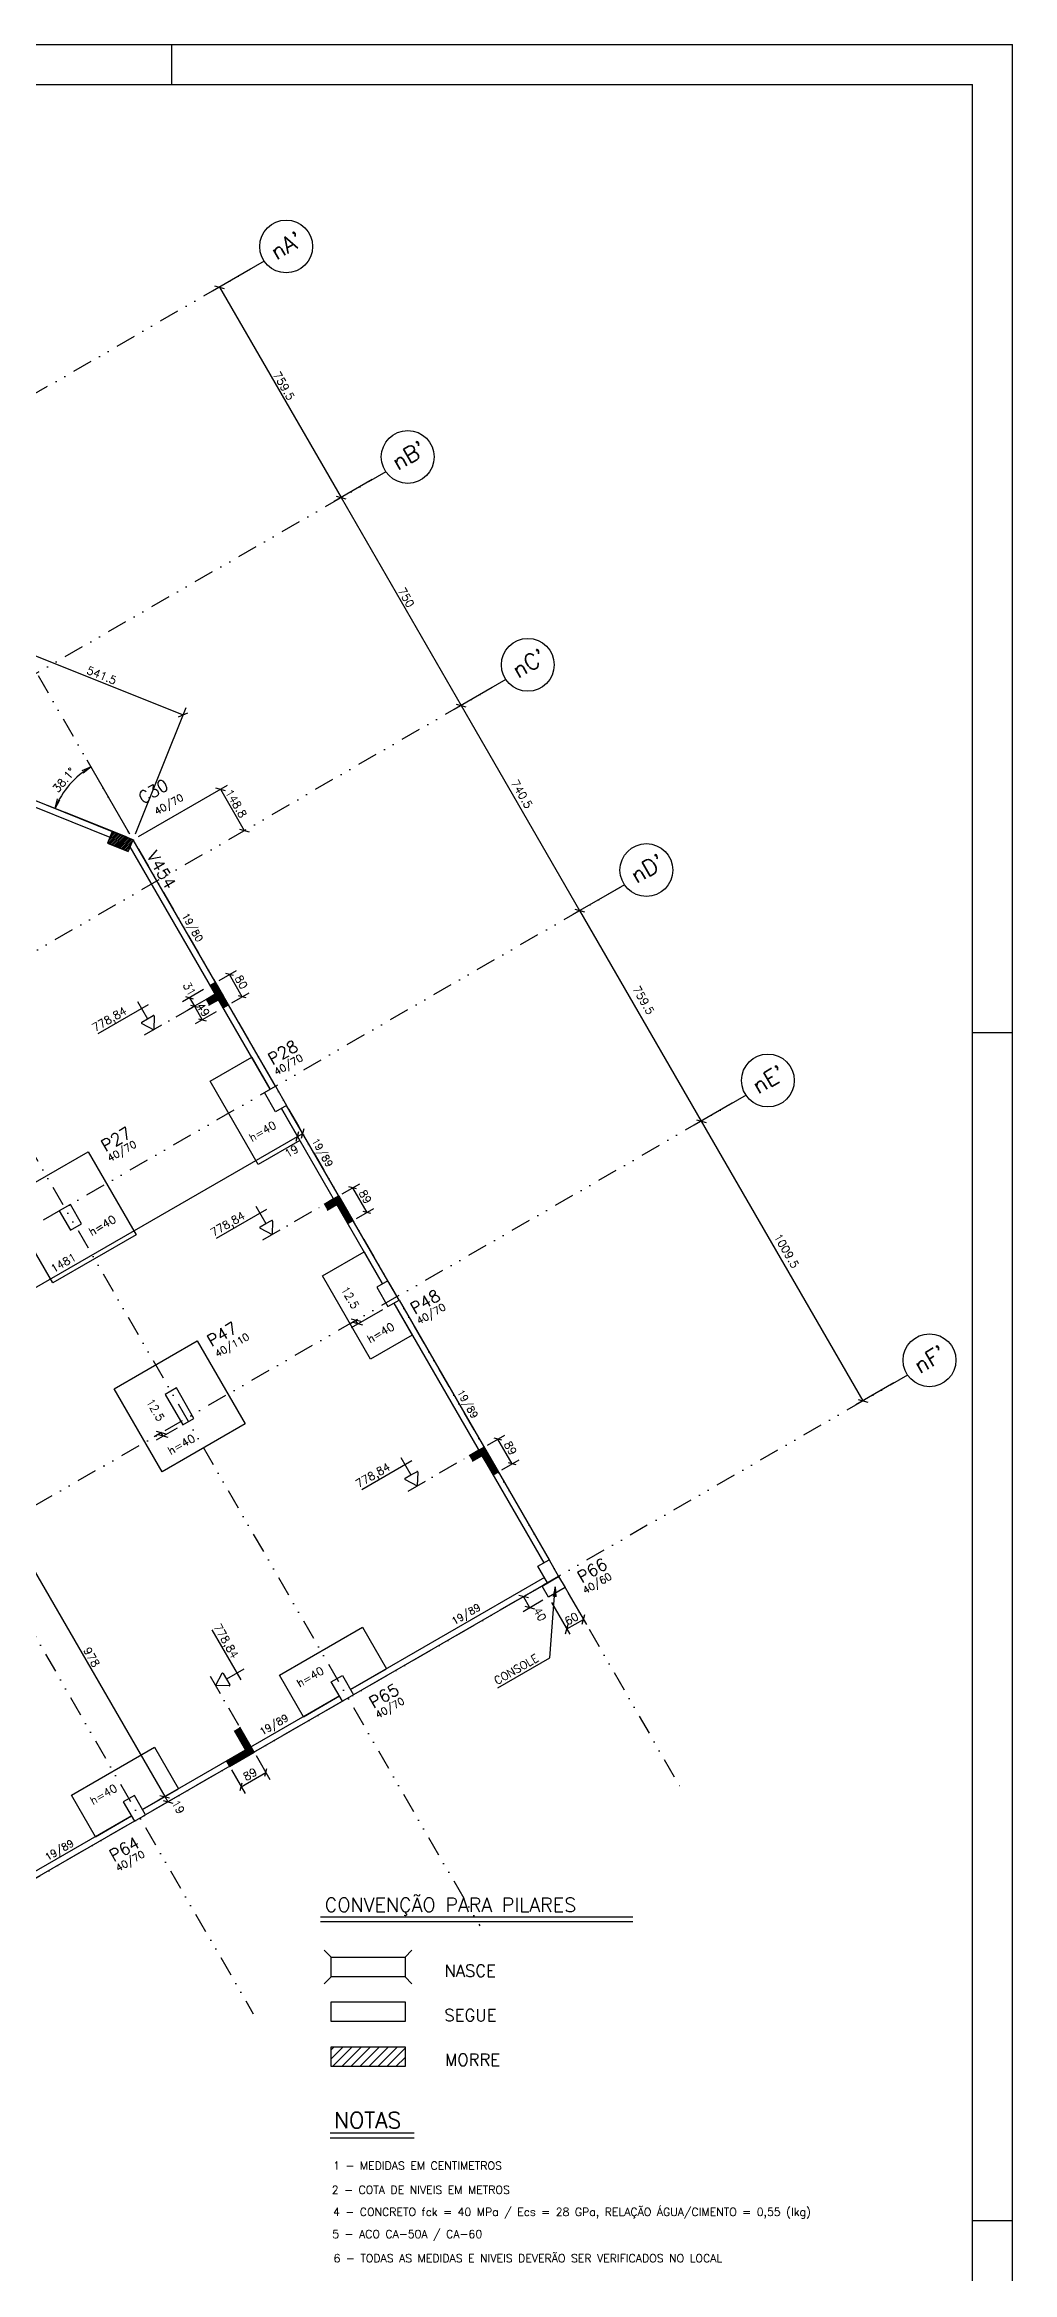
# Model space of a CAD drawing. Extents: x 551983 to 566858, y -277 to 10236.
# Drawn here: x 563835 to 566858, y 3274 to 10236 of the extents above; entities that cross this region are included whole.
import ezdxf

# ---------------------------------------------------------------- set-up
doc = ezdxf.new("R2010")
doc.units = 0
doc.header["$LTSCALE"] = 125
doc.header["$MEASUREMENT"] = 0
doc.linetypes.add('DIVIDE', pattern=[1.25, 0.5, -0.25, 0, -0.25, 0, -0.25])
doc.linetypes.add('ESTILO_TQS_0003', pattern=[0.91, 0.5, -0.2, 0.01, -0.2])
doc.layers.get('0').update_dxf_attribs({"linetype": 'CONTINUOUS'})
for name, color, linetype in [('110', 110, 'CONTINUOUS'), ('204', 7, 'ESTILO_TQS_0003'), ('205', 14, 'DIVIDE'), ('216', 7, 'CONTINUOUS'), ('220', 4, 'CONTINUOUS'), ('221', 5, 'CONTINUOUS'), ('222', 6, 'CONTINUOUS'), ('238', 11, 'CONTINUOUS'), ('250', 5, 'CONTINUOUS')]:
    doc.layers.add(name, color=color, linetype=linetype)
doc.styles.get("Standard").update_dxf_attribs({"font": 'ROMANS.SHX'})

# ---------------------------------------------------------------- blocks, each defined once
blk = doc.blocks.new('_H19')
for p, q in [((-18609.574437, 6416.702317), (-18578.821267, 6447.455486)), ((-18607.570835, 6424.009219), (-18582.604761, 6448.975293)), ((-18605.790942, 6415.18251), (-18575.037772, 6445.93568)), ((-18604.010279, 6432.873076), (-18586.388256, 6450.495099)), ((-18602.007447, 6413.662704), (-18571.254277, 6444.415874)), ((-18600.449723, 6441.736933), (-18590.171751, 6452.014905)), ((-18598.223953, 6412.142898), (-18567.470783, 6442.896068)), ((-18596.889167, 6450.60079), (-18593.955245, 6453.534711)), ((-18594.440458, 6410.623092), (-18563.687288, 6441.376262)), ((-18590.656963, 6409.103286), (-18559.903794, 6439.856455)), ((-18586.873469, 6407.583479), (-18556.120299, 6438.336649)), ((-18583.089974, 6406.063673), (-18552.336804, 6436.816843)), ((-18579.306479, 6404.543867), (-18548.55331, 6435.297037)), ((-18575.522985, 6403.024061), (-18544.769815, 6433.77723)), ((-18571.73949, 6401.504254), (-18540.98632, 6432.257424)), ((-18567.955995, 6399.984448), (-18537.202826, 6430.737618)), ((-18564.172501, 6398.464642), (-18533.419331, 6429.217812)), ((-18560.389006, 6396.944836), (-18531.335326, 6425.998516)), ((-18556.605511, 6395.42503), (-18534.895882, 6417.134659)), ((-18552.822017, 6393.905223), (-18538.456438, 6408.270802)), ((-18549.038522, 6392.385417), (-18542.016994, 6399.406946))]:
    blk.add_line(p, q)

msp = doc.modelspace()

# ---------------------------------------------------------------- linework, layer by layer
for p, q in [((551983.2, 10235.9), (566858.2, 10235.9)), ((566858.2, -276.6), (566858.2, 10235.9)), ((566733.2, 7148.4), (566858.2, 7148.4)), ((566733.2, 3435.9), (566858.2, 3435.9))]:
    msp.add_line(p, q)
msp.add_lwpolyline([(564233.2, 10110.9), (564233.2, 10235.9)])
at = {"layer": '110'}
for points in [[(564368.6, 7268.3), (564348.8, 7233.9), (564338.8, 7251.2)], [(564378.5, 7251.1), (564348.8, 7233.9), (564368.6, 7268.3)], [(564369.5, 7304.7), (564368.6, 7268.3), (564353.1, 7295.2)], [(564378.5, 7251.1), (564368.6, 7268.3), (564369.5, 7304.7)], [(564378.5, 7251.1), (564369.5, 7304.7), (564409.5, 7235.4)], [(564378.5, 7251.1), (564409.5, 7235.4), (564393.1, 7225.9)], [(564748, 6611.2), (564708.3, 6611.3), (564738, 6628.4)], [(564748, 6611.2), (564738, 6628.4), (564754.5, 6637.9)], [(564748, 6611.2), (564738, 6628.4), (564738, 6628.4)], [(564748, 6611.2), (564754.5, 6637.9), (564799, 6560.8)], [(564748, 6611.2), (564718.3, 6594), (564708.3, 6611.3)], [(564748, 6611.2), (564799, 6560.8), (564782.5, 6551.3)], [(564748, 6611.2), (564782.5, 6551.3), (564748, 6611.2)], [(565201.4, 5825.8), (565191.5, 5843.1), (565207.9, 5852.6)], [(565201.4, 5825.8), (565207.9, 5852.6), (565252.4, 5775.5)], [(565201.4, 5825.8), (565161.7, 5825.9), (565191.5, 5843.1)], [(565201.4, 5825.8), (565171.7, 5808.7), (565161.7, 5825.9)], [(565201.4, 5825.8), (565191.5, 5843.1), (565191.5, 5843.1)], [(565201.4, 5825.8), (565252.4, 5775.5), (565236, 5766)], [(565201.4, 5825.8), (565236, 5766), (565201.4, 5825.8)], [(564463.2, 4906.4), (564428, 4967.4), (564445.3, 4977.4)], [(564463.2, 4906.4), (564445.3, 4977.4), (564480.5, 4916.4)], [(564463.2, 4906.4), (564412.9, 4855.4), (564403.4, 4871.9)], [(564463.2, 4906.4), (564490, 4899.9), (564412.9, 4855.4)], [(564463.2, 4906.4), (564480.5, 4916.4), (564490, 4899.9)], [(564490, 4899.9), (564480.5, 4916.4), (564480.5, 4916.4)]]:
    msp.add_solid(points, dxfattribs=at)
at = {"layer": '204'}
for p, q in [((564147.7, 7140.9), (564338.8, 7251.2)), ((564517.2, 6500.9), (564708.3, 6611.3)), ((564970.6, 5715.6), (565161.7, 5825.9)), ((564353, 5137.2), (564445.3, 4977.4))]:
    msp.add_line(p, q, dxfattribs=at)
at = {"layer": '205'}
for p, q in [((562954.9, 9754.9), (565824.5, 4784.6)), ((564521.4, 9558.8), (560399.1, 7178.8)), ((562297.1, 9375.2), (565194.4, 4356.9)), ((561647.6, 9000.2), (564487.2, 4081.9)), ((564901.2, 8901.1), (560806.8, 6537.2)), ((565276.5, 8251.7), (561181.8, 5887.7)), ((565646.4, 7610.3), (561394.3, 5155.3)), ((566026.2, 6952.5), (561774, 4497.6)), ((566530.9, 6078.3), (562728.1, 3882.7))]:
    msp.add_line(p, q, dxfattribs=at)
at = {"layer": '216'}
for p, q in [((564366.5, 9482.2), (564396.7, 9474.1)), ((564746.3, 8824.4), (564776.4, 8816.3)), ((564746.3, 8824.4), (564776.4, 8816.3)), ((564254, 8134.8), (564282.7, 8147.1)), ((565121.3, 8174.9), (565151.4, 8166.8)), ((565121.3, 8174.9), (565151.4, 8166.8)), ((563980.5, 7978.5), (563951.6, 7966.5)), ((563980.5, 7978.5), (563955.7, 7959.5)), ((563868.1, 7849), (563875.9, 7879.3)), ((563868.1, 7849), (563883.5, 7876.2)), ((564369.7, 7912.8), (564399.9, 7904.7)), ((564444.1, 7783.9), (564474.3, 7775.9)), ((565491.5, 7533.6), (565521.7, 7525.5)), ((565491.5, 7533.6), (565521.7, 7525.5)), ((564621.1, 6808.8), (564629.2, 6839)), ((564621.1, 6808.8), (564629.2, 6839)), ((564637.6, 6818.3), (564645.7, 6848.5)), ((564637.6, 6818.3), (564645.7, 6848.5)), ((565871.3, 6875.8), (565901.4, 6867.8)), ((565871.3, 6875.8), (565901.4, 6867.8)), ((564823, 6245.1), (564792.8, 6253.2)), ((564829.2, 6234.3), (564799.1, 6242.4)), ((566376, 6001.6), (566406.2, 5993.5)), ((564214.8, 5894), (564184.6, 5902.1)), ((564221, 5883.1), (564190.9, 5891.2)), ((565346.5, 5381.6), (565316.3, 5389.7)), ((565366.5, 5347), (565336.3, 5355.1)), ((565462.4, 5269.6), (565470.5, 5299.8)), ((565514.4, 5299.6), (565522.5, 5329.8)), ((564195.8, 4764.8), (564226, 4756.7)), ((564195.8, 4764.8), (564226, 4756.7)), ((564205.3, 4748.3), (564235.5, 4740.3)), ((564205.3, 4748.3), (564235.5, 4740.3))]:
    msp.add_line(p, q, dxfattribs=at)
at = {"layer": '216', "linetype": 'Continuous'}
for p, q in [((564425.1, 7326.5), (564401, 7333)), ((564275.8, 7260.7), (564299.9, 7254.3)), ((564353.1, 7295.2), (564353.1, 7295.2)), ((564368.6, 7268.3), (564368.6, 7268.3)), ((564368.6, 7268.3), (564368.6, 7268.3)), ((564369.5, 7304.7), (564369.5, 7304.7)), ((564465.1, 7257.3), (564441, 7263.7)), ((564291.3, 7233.9), (564315.4, 7227.4)), ((564291.3, 7233.9), (564315.4, 7227.4)), ((564315.8, 7191.5), (564339.9, 7185)), ((564393.1, 7225.9), (564393.1, 7225.9)), ((564409.5, 7235.4), (564409.5, 7235.4)), ((564754.5, 6637.9), (564754.5, 6637.9)), ((564810.1, 6659.8), (564785.9, 6666.3)), ((564799, 6560.8), (564799, 6560.8)), ((564854.6, 6582.7), (564830.4, 6589.2)), ((565207.9, 5852.6), (565207.9, 5852.6)), ((565263.5, 5874.5), (565239.3, 5880.9)), ((565308, 5797.3), (565283.9, 5803.8)), ((565252.4, 5775.5), (565252.4, 5775.5)), ((564490, 4899.9), (564490, 4899.9)), ((564412.9, 4855.4), (564412.9, 4855.4)), ((564446.3, 4779.8), (564452.8, 4803.9)), ((564523.4, 4824.3), (564529.9, 4848.5))]:
    msp.add_line(p, q, dxfattribs=at)
at = {"layer": '220'}
for points in [[(564046.8, 7777.2), (564031.9, 7740.1), (564096.9, 7714), (564111.8, 7751.1), (564046.8, 7777.2)], [(564348.8, 7233.9), (564378.5, 7251.1), (564393.1, 7225.9), (564409.5, 7235.4), (564369.5, 7304.7), (564353.1, 7295.2), (564368.6, 7268.3), (564338.8, 7251.2)], [(564521.8, 6961), (564556.4, 6981), (564591.4, 6920.3), (564556.8, 6900.3), (564521.8, 6961)], [(564718.3, 6594), (564748, 6611.2), (564782.5, 6551.3), (564799, 6560.8), (564754.5, 6637.9), (564738, 6628.4), (564738, 6628.4), (564708.3, 6611.3)], [(563916, 6611.2), (563881.4, 6591.2), (563916.4, 6530.6), (563951, 6550.6), (563916, 6611.2)], [(564907.4, 6373), (564872.8, 6353), (564907.8, 6292.4), (564942.4, 6312.4), (564907.4, 6373)], [(564247, 6037.9), (564212.4, 6017.9), (564267.4, 5922.6), (564302, 5942.6), (564247, 6037.9)], [(565171.7, 5808.7), (565201.4, 5825.8), (565236, 5766), (565252.4, 5775.5), (565207.9, 5852.6), (565191.5, 5843.1), (565191.5, 5843.1), (565161.7, 5825.9)], [(565376.3, 5480.9), (565410.9, 5500.9), (565440.9, 5449), (565406.3, 5429), (565376.3, 5480.9)], [(564730.9, 5119.8), (564765.5, 5139.8), (564800.5, 5079.2), (564765.9, 5059.2), (564730.9, 5119.8)], [(564428, 4967.4), (564463.2, 4906.4), (564403.4, 4871.9), (564412.9, 4855.4), (564490, 4899.9), (564480.5, 4916.4), (564480.5, 4916.4), (564445.3, 4977.4)], [(564116, 4764.8), (564081.3, 4744.8), (564116.3, 4684.2), (564151, 4704.2), (564116, 4764.8)]]:
    msp.add_lwpolyline(points, dxfattribs=at)
at = {"layer": '221'}
for p, q in [((564697.6, 4370.4), (565672.7, 4370.4)), ((564730.6, 3941.6), (564768.3, 3979.3)), ((564730.6, 3969.8), (564740, 3979.3)), ((564735.1, 3917.8), (564796.6, 3979.3)), ((564763.3, 3917.8), (564824.8, 3979.3)), ((564791.6, 3917.8), (564853.1, 3979.3)), ((564819.9, 3917.8), (564881.4, 3979.3)), ((564848.1, 3917.8), (564909.6, 3979.3)), ((564876.4, 3917.8), (564937.9, 3979.3)), ((564904.7, 3917.8), (564961.2, 3974.3)), ((564932.9, 3917.8), (564961.2, 3946)), ((564726.9, 3695), (564989.4, 3695))]:
    msp.add_line(p, q, dxfattribs=at)
for centre in [(564589.9, 9605), (564969.6, 8947.2), (565344.6, 8297.7), (565714.9, 7656.4), (566094.6, 6998.7), (566599.4, 6124.4)]:
    msp.add_circle(centre, 82.5, dxfattribs=at)
at = {"layer": '222'}
for p, q in [((552295.7, 10110.9), (566733.2, 10110.9)), ((566733.2, -151.6), (566733.2, 10110.9)), ((564697.6, 4385.4), (565672.7, 4385.4)), ((564730.6, 4258.9), (564708.8, 4280.7)), ((564730.6, 4258.9), (564961.2, 4258.9)), ((564730.6, 4197.4), (564730.6, 4258.9)), ((564961.2, 4258.9), (564982.9, 4280.7)), ((564961.2, 4258.9), (564961.2, 4197.4)), ((564730.6, 4197.4), (564708.8, 4175.7)), ((564961.2, 4197.4), (564730.6, 4197.4)), ((564961.2, 4197.4), (564982.9, 4175.7)), ((564730.6, 4119.7), (564961.2, 4119.7)), ((564730.6, 4058.2), (564730.6, 4119.7)), ((564961.2, 4119.7), (564961.2, 4058.2)), ((564961.2, 4058.2), (564730.6, 4058.2)), ((564730.6, 3979.3), (564961.2, 3979.3)), ((564730.6, 3917.8), (564730.6, 3979.3)), ((564961.2, 3979.3), (564961.2, 3917.8)), ((564961.2, 3917.8), (564730.6, 3917.8)), ((564726.9, 3710), (564989.4, 3710))]:
    msp.add_line(p, q, dxfattribs=at)
at = {"layer": '238'}
for p, q in [((563609.3, 7953), (564046.8, 7777.2)), ((563602.2, 7935.3), (564039.7, 7759.6)), ((564540, 6971.5), (564102.8, 7728.7)), ((564556.4, 6981), (564111.8, 7751.1)), ((564125.5, 7245.4), (564156.8, 7191.3)), ((564002.9, 7145.7), (564159.7, 7236.2)), ((564138.9, 7180.9), (564156.8, 7191.3)), ((564138.9, 7176.9), (564176.3, 7157.4)), ((564156.8, 7191.3), (564174.7, 7201.6)), ((564178.1, 7199.5), (564176.3, 7157.4)), ((564352.6, 6996.1), (564482.5, 7071.1)), ((564482.5, 7071.1), (564540, 6971.5)), ((564502.6, 6736.2), (564352.6, 6996.1)), ((564891, 6363.5), (564575, 6910.8)), ((564575, 6910.8), (564632.5, 6811.2)), ((564907.4, 6373), (564591.4, 6920.3)), ((564632.5, 6811.2), (564502.6, 6736.2)), ((564372.3, 6505.8), (564529.1, 6596.3)), ((564495, 6605.5), (564526.2, 6551.4)), ((564508.3, 6541), (564526.2, 6551.4)), ((564526.2, 6551.4), (564544.1, 6561.7)), ((564547.6, 6559.6), (564545.8, 6517.5)), ((564508.4, 6537), (564545.8, 6517.5)), ((564703.6, 6388.1), (564833.5, 6463.1)), ((564833.5, 6463.1), (564891, 6363.5)), ((564853.6, 6128.3), (564703.6, 6388.1)), ((564926, 6302.9), (565394.5, 5491.4)), ((564926, 6302.9), (564983.5, 6203.3)), ((564942.4, 6312.4), (565410.9, 5500.9)), ((564983.5, 6203.3), (564853.6, 6128.3)), ((564825.8, 5720.5), (564982.6, 5811)), ((564948.4, 5820.1), (564979.7, 5766)), ((564961.8, 5755.7), (564979.7, 5766)), ((564961.8, 5751.7), (564999.2, 5732.1)), ((564979.7, 5766), (564997.6, 5776.3)), ((565001, 5774.3), (564999.2, 5732.1)), ((565396.8, 5445.4), (564791, 5095.7)), ((565406.3, 5429), (564800.5, 5079.2)), ((564357.9, 5282.1), (564448.4, 5125.3)), ((564568.8, 5140.6), (564828.6, 5290.6)), ((564828.6, 5290.6), (564903.6, 5160.7)), ((564457.5, 5159.4), (564403.4, 5128.2)), ((564791, 5095.7), (564903.6, 5160.7)), ((564389.1, 5146), (564369.5, 5108.6)), ((564411.7, 5106.8), (564369.5, 5108.6)), ((564393.1, 5146.1), (564403.4, 5128.2)), ((564403.4, 5128.2), (564413.8, 5110.3)), ((564643.8, 5010.7), (564568.8, 5140.6)), ((564756.4, 5075.7), (564141.5, 4720.7)), ((564765.9, 5059.2), (564151, 4704.2)), ((564643.8, 5010.7), (564756.4, 5075.7)), ((563919.3, 4765.6), (564179.1, 4915.6)), ((564179.1, 4915.6), (564254.1, 4785.7)), ((563994.3, 4635.7), (563919.3, 4765.6)), ((564141.5, 4720.7), (564254.1, 4785.7)), ((564106.8, 4700.7), (563492, 4345.7)), ((564116.3, 4684.2), (563501.5, 4329.2)), ((563994.3, 4635.7), (564106.8, 4700.7))]:
    msp.add_line(p, q, dxfattribs=at)
for points in [[(563711.3, 6625.8), (563971.1, 6775.8), (564121.1, 6516), (563861.3, 6366), (563711.3, 6625.8)], [(564052.3, 6035.2), (564312.1, 6185.2), (564462.1, 5925.4), (564202.3, 5775.4), (564052.3, 6035.2)], [(565440.9, 5449), (565460.9, 5414.3), (565409, 5384.3), (565389, 5419), (565440.9, 5449)]]:
    msp.add_lwpolyline(points, dxfattribs=at)
for centre, start, end in [((564140, 7179), 119.9979, 242.37018), ((564175.8, 7199.6), 357.62093, 119.9979), ((564545.3, 6559.7), 357.62093, 119.9979), ((564509.5, 6539.1), 119.9979, 242.37018), ((564962.9, 5753.7), 119.9979, 242.37018), ((564998.7, 5774.4), 357.62093, 119.9979), ((564391.1, 5144.9), 29.9979, 152.37018), ((564411.8, 5109.1), 267.62093, 29.9979)]:
    msp.add_arc(centre, 2.27, start, end, dxfattribs=at)
at = {"layer": '250'}
for p, q in [((564478.7, 9534.1), (564360, 9465.6)), ((564381.6, 9478.1), (564761.4, 8820.4)), ((564858.4, 8876.4), (564739.7, 8807.9)), ((564761.4, 8820.4), (565136.4, 8170.8)), ((563765.9, 8342.8), (564268.4, 8140.9)), ((565233.4, 8226.9), (565114.7, 8158.3)), ((564119.2, 7769.7), (564277.7, 8164.1)), ((565136.4, 8170.8), (565506.6, 7529.5)), ((564101.8, 7768.4), (563968, 8000.2)), ((564129.1, 7761.1), (564406.5, 7921.3)), ((564384.8, 7908.8), (564459.2, 7779.9)), ((564093.2, 7758.6), (563844.9, 7858.3)), ((564093.2, 7758.6), (563900.5, 7836)), ((565636.1, 7604.3), (565485, 7517)), ((565506.6, 7529.5), (565886.4, 6871.8)), ((565983.4, 6927.8), (565864.7, 6859.3)), ((563342.6, 6083.4), (564625.2, 6823.9)), ((564625.2, 6823.9), (564641.6, 6833.4)), ((564638.1, 6839.5), (564629.1, 6855.1)), ((565886.4, 6871.8), (566391.1, 5997.6)), ((564890.5, 6282.4), (564792.5, 6225.8)), ((564812.6, 6251.9), (564786.3, 6236.7)), ((564814.2, 6238.3), (564807.9, 6249.2)), ((566488.2, 6053.6), (566369.5, 5985.1)), ((564200.4, 5898.4), (564178.1, 5885.5)), ((564250, 5912.6), (564184.3, 5874.7)), ((564206, 5887.2), (564199.7, 5898)), ((563721.9, 5607.7), (564210.9, 4760.8)), ((565389, 5418.9), (565312.1, 5374.5)), ((565391.6, 5374.3), (565329.7, 5338.6)), ((565351.4, 5351.1), (565331.4, 5385.7)), ((565419, 5367), (565475.8, 5268.5)), ((565470.9, 5397), (565527.8, 5298.5)), ((565466.5, 5284.7), (565518.4, 5314.7)), ((564247.1, 4781.7), (564189.3, 4748.3)), ((564273.7, 4775), (564198.8, 4731.8)), ((564210.9, 4760.8), (564220.4, 4744.3))]:
    msp.add_line(p, q, dxfattribs=at)
at = {"layer": '250', "linetype": 'Continuous'}
for p, q in [((564380.4, 7310.9), (564434.7, 7342.3)), ((564453, 7260.5), (564413, 7329.8)), ((564331.4, 7282.7), (564266.2, 7245)), ((564346.9, 7255.8), (564281.7, 7218.2)), ((564346.9, 7255.8), (564281.7, 7218.2)), ((564287.8, 7257.5), (564303.3, 7230.7)), ((564420.4, 7241.6), (564474.7, 7273)), ((564303.3, 7230.7), (564327.8, 7188.2)), ((564371.4, 7213.4), (564306.2, 7175.7)), ((564765.3, 6644.2), (564819.6, 6675.6)), ((564842.5, 6585.9), (564798, 6663.1)), ((564809.8, 6567.1), (564864.1, 6598.4)), ((565218.7, 5858.8), (565273.1, 5890.2)), ((565295.9, 5800.6), (565251.4, 5877.7)), ((565263.2, 5781.7), (565317.6, 5813.1)), ((564496.2, 4889.1), (564539.2, 4814.7)), ((564419.1, 4844.6), (564462.1, 4770.2)), ((564449.6, 4791.9), (564526.7, 4836.4))]:
    msp.add_line(p, q, dxfattribs=at)
at = {"layer": '250'}
msp.add_lwpolyline([(565251.3, 5101.3), (565413.6, 5195), (565430.1, 5416.6), (565431.9, 5385.4), (565430.1, 5416.6), (565423.8, 5386)], dxfattribs=at)
msp.add_arc((564111.8, 7751.1), 262.6, 120, 158.11498, dxfattribs=at)

# ---------------------------------------------------------------- block references
msp.add_blockref('_H19', (582642.3, 1323.1), dxfattribs=at)

# ---------------------------------------------------------------- texts
at = {"layer": '216'}
for s, height, rotation, p in [('759.5', 25, 300, (564548, 9204.9)), ('750', 25, 300, (564937.9, 8529.7)), ('541.5', 25, 338.11498, (563964.3, 8271.2)), ('38.1%%d', 25, 49.05749, (563876.8, 7896.4)), ('740.5', 25, 300, (565290.9, 7929.3)), ('40/70', 22.5, 30, (564186.5, 7827.3)), ('148.8', 25, 300, (564398.5, 7900)), ('19/80', 22.5, 300, (564263, 7514.3)), ('759.5', 25, 300, (565671.2, 7285)), ('778,84', 25, 29.997, (563992.9, 7150)), ('40/70', 22.5, 30, (564559.9, 7013.8)), ('h=40', 25, 30.00005, (564482.8, 6806.4)), ('40/70', 22.5, 30, (564039.8, 6743.8)), ('19', 25, 30, (564594.3, 6756.1)), ('19/89', 22.5, 300, (564668.9, 6810.5)), ('h=40', 25, 30.00005, (563982.6, 6511.9)), ('778,84', 25, 29.997, (564362.4, 6510.1)), ('1009.5', 25, 300, (566112.5, 6511.3)), ('1481', 25, 30, (563863.3, 6396.5)), ('12.5', 25, 300, (564760.2, 6346.7)), ('40/70', 22.5, 30, (565005.4, 6235.2)), ('40/110', 22.5, 30, (564375.4, 6132.6)), ('h=40', 25, 30.00005, (564852, 6176.6)), ('12.5', 25, 300, (564152, 5995.6)), ('19/89', 22.5, 300, (565122.4, 6025.1)), ('h=40', 25, 30.00005, (564229.5, 5827.7)), ('778,84', 25, 29.997, (564815.8, 5724.8)), ('40/60', 22.5, 30, (565523.9, 5393.2)), ('19/89', 22.5, 30, (565114.7, 5296.9)), ('778,84', 25, 299.997, (564362.2, 5292)), ('40', 25, 299.999, (565360.7, 5342.8)), ('60', 25, 29.99871, (565469.2, 5295)), ('978', 25, 300, (563955.4, 5218.3)), ('h=40', 25, 30.00005, (564631.7, 5101.3)), ('CONSOLE', 25, 29.999, (565248.5, 5109.4)), ('19/89', 22.5, 30, (564514.7, 4951.4)), ('40/70', 22.5, 30, (564876.9, 5003.9)), ('h=40', 25, 30.00005, (563986.1, 4734.3)), ('19', 25, 300, (564231.1, 4740.8)), ('19/89', 22.5, 30, (563844.3, 4559.7)), ('40/70', 22.5, 30, (564065.7, 4525.5))]:
    msp.add_text(s, height=height, rotation=rotation, dxfattribs=at).set_placement(p)
at = {"layer": '216', "linetype": 'Continuous'}
for s, rotation, p in [('80', 299.99806, (564428.3, 7318.4)), ('31', 300.00596, (564266.4, 7297)), ('49', 303.11785, (564308.9, 7231.1)), ('89', 299.99806, (564815.5, 6647.7)), ('89', 299.99806, (565268.9, 5862.4)), ('89', 29.99807, (564464.9, 4809.4))]:
    msp.add_text(s, height=25, rotation=rotation, dxfattribs=at).set_placement(p)
at = {"layer": '216'}
for s, p in [('1 - MEDIDAS EM CENTIMETROS', (564736.6, 3595.2)), ('2 - COTA DE NIVEIS EM METROS', (564732.5, 3519.6)), ('4 - CONCRETO fck = 40 MPa / Ecs = 28 GPa, RELAÇÃO ÁGUA/CIMENTO = 0,55 (lkg)', (564736.3, 3450.6)), ('5 - ACO CA-50A / CA-60', (564733.9, 3381.4)), ('6 - TODAS AS MEDIDAS E NIVEIS DEVERÃO SER VERIFICADOS NO LOCAL', (564738, 3305.8))]:
    msp.add_text(s, height=25, dxfattribs=at).set_placement(p)
at = {"layer": '220'}
for s, height, rotation, p in [("nA'", 50, 30, (564559.2, 9561.4)), ("nB'", 50, 30, (564939, 8903.7)), ("nC'", 50, 30, (565314, 8254.2)), ('C30', 37.5, 30, (564141.9, 7861.5)), ('V454', 37.5, 300, (564152.8, 7701.7)), ("nD'", 50, 30, (565684.2, 7612.9)), ('P28', 37.5, 30, (564546.4, 7045.6)), ("nE'", 50, 30, (566064, 6955.1)), ('P27', 37.5, 30, (564025.4, 6774.7)), ('P48', 37.5, 30, (564991, 6266.2)), ('P47', 37.5, 30, (564356.6, 6165)), ("nF'", 50, 30, (566568.7, 6080.9)), ('P66', 37.5, 30, (565512.6, 5427)), ('P65', 37.5, 30, (564862.5, 5034.8)), ('P64', 37.5, 30, (564051.3, 4556.4))]:
    msp.add_text(s, height=height, rotation=rotation, dxfattribs=at).set_placement(p)
at = {"layer": '222'}
for s, height, p in [('CONVENÇÃO PARA PILARES', 43.75, (564710.2, 4400.4)), ('NASCE', 37.5, (565084.2, 4198.1)), ('SEGUE', 37.5, (565084.2, 4059)), ('MORRE', 37.5, (565086, 3920)), ('NOTAS', 50, (564739.4, 3725))]:
    msp.add_text(s, height=height, dxfattribs=at).set_placement(p)

doc.saveas('drawing.dxf')
